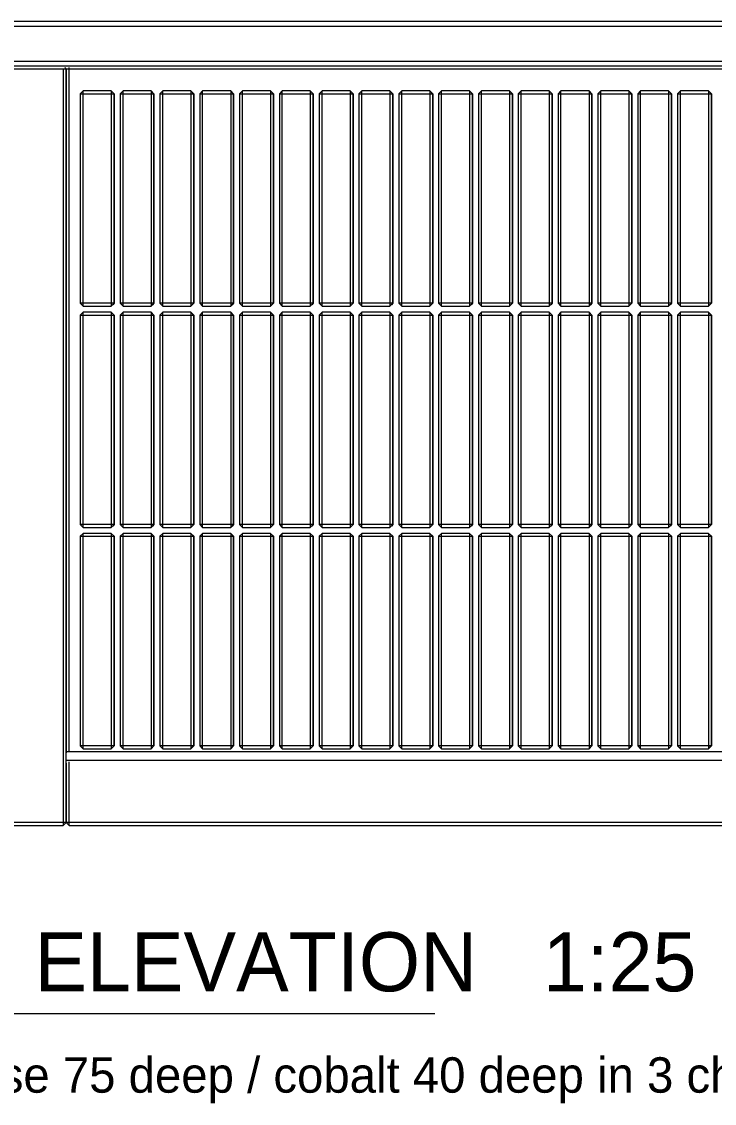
# Model space of a CAD drawing. Header units: metres. Extents: x 10 to 831, y 10 to 584.
# Drawn here: x 227.6 to 265.2, y 236.9 to 295.6 of the extents above; entities that cross this region are included whole.
import ezdxf

# ---------------------------------------------------------------- set-up
doc = ezdxf.new("R2010")
doc.units = ezdxf.units.M
doc.layers.add('TXT', color=7, linetype='Continuous', lineweight=18)
doc.layers.add('VIS', color=8, linetype='Continuous', lineweight=13)

msp = doc.modelspace()

# ---------------------------------------------------------------- linework, layer by layer
at = {"layer": 'TXT'}
msp.add_line((190, 241.8), (250, 241.8), dxfattribs=at)
at = {"layer": 'VIS'}
for p, q in [((457.76, 295.6), (195.84, 295.6)), ((457.76, 295.6), (195.84, 295.6)), ((195.84, 295.36), (457.76, 295.36)), ((195.84, 295.36), (457.76, 295.36)), ((457.76, 293.44), (195.84, 293.44)), ((457.76, 293.44), (195.84, 293.44)), ((195.84, 293.2), (457.76, 293.2)), ((195.84, 293.2), (457.76, 293.2)), ((206.16, 293.04), (229.84, 293.04)), ((229.84, 293.04), (230, 293.04)), ((229.84, 293.04), (229.84, 252.16)), ((230, 293.04), (229.92, 293.12)), ((230, 293.04), (230.16, 293.04)), ((230, 293.04), (230, 255.9272)), ((230, 252.16), (230, 293.04)), ((230, 293.04), (230, 293.04)), ((230.16, 293.04), (230.16, 293.12)), ((230.16, 293.04), (457.84, 293.04)), ((230.16, 256.0076), (230.16, 293.04)), ((230.92, 291.84), (230.76, 291.68)), ((230.76, 291.68), (230.92, 291.68)), ((230.76, 291.68), (230.76, 280.32)), ((230.92, 291.68), (230.92, 291.84)), ((230.92, 291.84), (230.92, 291.84)), ((232.44, 291.84), (230.92, 291.84)), ((230.92, 291.68), (232.44, 291.68)), ((230.92, 280.32), (230.92, 291.68)), ((232.44, 291.84), (232.44, 291.68)), ((232.6, 291.68), (232.44, 291.84)), ((232.44, 291.68), (232.6, 291.68)), ((232.44, 291.68), (232.44, 280.32)), ((232.6, 291.68), (232.52, 291.68)), ((232.6, 291.68), (232.6, 291.68)), ((232.6, 291.68), (232.6, 280.32)), ((232.6, 280.32), (232.6, 291.68)), ((233.08, 291.84), (232.92, 291.68)), ((232.92, 291.68), (233.08, 291.68)), ((232.92, 291.68), (232.92, 280.32)), ((233.08, 291.68), (233.08, 291.84)), ((234.6, 291.84), (233.08, 291.84)), ((233.08, 291.84), (233.08, 291.84)), ((233.08, 291.68), (234.6, 291.68)), ((233.08, 280.32), (233.08, 291.68)), ((234.6, 291.84), (234.6, 291.68)), ((234.76, 291.68), (234.6, 291.84)), ((234.6, 291.68), (234.76, 291.68)), ((234.6, 291.68), (234.6, 280.32)), ((234.76, 291.68), (234.68, 291.68)), ((234.76, 291.68), (234.76, 280.32)), ((234.76, 280.32), (234.76, 291.68)), ((234.76, 291.68), (234.76, 291.68)), ((235.24, 291.84), (235.08, 291.68)), ((235.08, 291.68), (235.24, 291.68)), ((235.08, 291.68), (235.08, 280.32)), ((235.24, 291.68), (235.24, 291.84)), ((235.24, 291.84), (235.24, 291.84)), ((236.76, 291.84), (235.24, 291.84)), ((235.24, 280.32), (235.24, 291.68)), ((235.24, 291.68), (236.76, 291.68)), ((236.76, 291.84), (236.76, 291.68)), ((236.92, 291.68), (236.76, 291.84)), ((236.76, 291.68), (236.92, 291.68)), ((236.76, 291.68), (236.76, 280.32)), ((236.92, 291.68), (236.84, 291.68)), ((236.92, 291.68), (236.92, 291.68)), ((236.92, 280.32), (236.92, 291.68)), ((236.92, 291.68), (236.92, 280.32)), ((237.4, 291.84), (237.24, 291.68)), ((237.24, 291.68), (237.4, 291.68)), ((237.24, 291.68), (237.24, 280.32)), ((237.4, 291.68), (237.4, 291.84)), ((237.4, 291.84), (237.4, 291.84)), ((238.92, 291.84), (237.4, 291.84)), ((237.4, 291.68), (238.92, 291.68)), ((237.4, 280.32), (237.4, 291.68)), ((238.92, 291.84), (238.92, 291.68)), ((239.08, 291.68), (238.92, 291.84)), ((238.92, 291.68), (239.08, 291.68)), ((238.92, 291.68), (238.92, 280.32)), ((239.08, 291.68), (239, 291.68)), ((239.08, 291.68), (239.08, 280.32)), ((239.08, 280.32), (239.08, 291.68)), ((239.08, 291.68), (239.08, 291.68)), ((239.56, 291.84), (239.4, 291.68)), ((239.4, 291.68), (239.56, 291.68)), ((239.4, 291.68), (239.4, 280.32)), ((239.56, 291.68), (239.56, 291.84)), ((241.08, 291.84), (239.56, 291.84)), ((239.56, 291.84), (239.56, 291.84)), ((239.56, 291.68), (241.08, 291.68)), ((239.56, 280.32), (239.56, 291.68)), ((241.08, 291.84), (241.08, 291.68)), ((241.24, 291.68), (241.08, 291.84)), ((241.08, 291.68), (241.24, 291.68)), ((241.08, 291.68), (241.08, 280.32)), ((241.24, 291.68), (241.16, 291.68)), ((241.24, 291.68), (241.24, 280.32)), ((241.24, 291.68), (241.24, 291.68)), ((241.24, 280.32), (241.24, 291.68)), ((241.72, 291.84), (241.56, 291.68)), ((241.56, 291.68), (241.72, 291.68)), ((241.56, 291.68), (241.56, 280.32)), ((241.72, 291.68), (241.72, 291.84)), ((241.72, 291.84), (241.72, 291.84)), ((243.24, 291.84), (241.72, 291.84)), ((241.72, 280.32), (241.72, 291.68)), ((241.72, 291.68), (243.24, 291.68)), ((243.24, 291.84), (243.24, 291.68)), ((243.4, 291.68), (243.24, 291.84)), ((243.24, 291.68), (243.4, 291.68)), ((243.24, 291.68), (243.24, 280.32)), ((243.4, 291.68), (243.32, 291.68)), ((243.4, 280.32), (243.4, 291.68)), ((243.4, 291.68), (243.4, 291.68)), ((243.4, 291.68), (243.4, 280.32)), ((243.88, 291.84), (243.72, 291.68)), ((243.72, 291.68), (243.88, 291.68)), ((243.72, 291.68), (243.72, 280.32)), ((243.88, 291.68), (243.88, 291.84)), ((243.88, 291.84), (243.88, 291.84)), ((245.4, 291.84), (243.88, 291.84)), ((243.88, 291.68), (245.4, 291.68)), ((243.88, 280.32), (243.88, 291.68)), ((245.4, 291.84), (245.4, 291.68)), ((245.56, 291.68), (245.4, 291.84)), ((245.4, 291.68), (245.56, 291.68)), ((245.4, 291.68), (245.4, 280.32)), ((245.56, 291.68), (245.48, 291.68)), ((245.56, 291.68), (245.56, 291.68)), ((245.56, 291.68), (245.56, 280.32)), ((245.56, 280.32), (245.56, 291.68)), ((246.04, 291.84), (245.88, 291.68)), ((245.88, 291.68), (246.04, 291.68)), ((245.88, 291.68), (245.88, 280.32)), ((246.04, 291.68), (246.04, 291.84)), ((247.56, 291.84), (246.04, 291.84)), ((246.04, 291.84), (246.04, 291.84)), ((246.04, 291.68), (247.56, 291.68)), ((246.04, 280.32), (246.04, 291.68)), ((247.56, 291.84), (247.56, 291.68)), ((247.72, 291.68), (247.56, 291.84)), ((247.56, 291.68), (247.72, 291.68)), ((247.56, 291.68), (247.56, 280.32)), ((247.72, 291.68), (247.64, 291.68)), ((247.72, 291.68), (247.72, 280.32)), ((247.72, 280.32), (247.72, 291.68)), ((247.72, 291.68), (247.72, 291.68)), ((248.2, 291.84), (248.04, 291.68)), ((248.04, 291.68), (248.2, 291.68)), ((248.04, 291.68), (248.04, 280.32)), ((248.2, 291.68), (248.2, 291.84)), ((248.2, 291.84), (248.2, 291.84)), ((249.72, 291.84), (248.2, 291.84)), ((248.2, 280.32), (248.2, 291.68)), ((248.2, 291.68), (249.72, 291.68)), ((249.72, 291.84), (249.72, 291.68)), ((249.88, 291.68), (249.72, 291.84)), ((249.72, 291.68), (249.88, 291.68)), ((249.72, 291.68), (249.72, 280.32)), ((249.88, 291.68), (249.8, 291.68)), ((249.88, 291.68), (249.88, 291.68)), ((249.88, 280.32), (249.88, 291.68)), ((249.88, 291.68), (249.88, 280.32)), ((250.36, 291.84), (250.2, 291.68)), ((250.2, 291.68), (250.36, 291.68)), ((250.2, 291.68), (250.2, 280.32)), ((250.36, 291.68), (250.36, 291.84)), ((250.36, 291.84), (250.36, 291.84)), ((251.88, 291.84), (250.36, 291.84)), ((250.36, 291.68), (251.88, 291.68)), ((250.36, 280.32), (250.36, 291.68)), ((251.88, 291.84), (251.88, 291.68)), ((252.04, 291.68), (251.88, 291.84)), ((251.88, 291.68), (252.04, 291.68)), ((251.88, 291.68), (251.88, 280.32)), ((252.04, 291.68), (251.96, 291.68)), ((252.04, 291.68), (252.04, 280.32)), ((252.04, 280.32), (252.04, 291.68)), ((252.04, 291.68), (252.04, 291.68)), ((252.52, 291.84), (252.36, 291.68)), ((252.36, 291.68), (252.52, 291.68)), ((252.36, 291.68), (252.36, 280.32)), ((252.52, 291.68), (252.52, 291.84)), ((254.04, 291.84), (252.52, 291.84)), ((252.52, 291.84), (252.52, 291.84)), ((252.52, 291.68), (254.04, 291.68)), ((252.52, 280.32), (252.52, 291.68)), ((254.04, 291.84), (254.04, 291.68)), ((254.2, 291.68), (254.04, 291.84)), ((254.04, 291.68), (254.2, 291.68)), ((254.04, 291.68), (254.04, 280.32)), ((254.2, 291.68), (254.12, 291.68)), ((254.2, 291.68), (254.2, 280.32)), ((254.2, 291.68), (254.2, 291.68)), ((254.2, 280.32), (254.2, 291.68)), ((254.68, 291.84), (254.52, 291.68)), ((254.52, 291.68), (254.68, 291.68)), ((254.52, 291.68), (254.52, 280.32)), ((254.68, 291.68), (254.68, 291.84)), ((254.68, 291.84), (254.68, 291.84)), ((256.2, 291.84), (254.68, 291.84)), ((254.68, 280.32), (254.68, 291.68)), ((254.68, 291.68), (256.2, 291.68)), ((256.2, 291.84), (256.2, 291.68)), ((256.36, 291.68), (256.2, 291.84)), ((256.2, 291.68), (256.36, 291.68)), ((256.2, 291.68), (256.2, 280.32)), ((256.36, 291.68), (256.28, 291.68)), ((256.36, 280.32), (256.36, 291.68)), ((256.36, 291.68), (256.36, 291.68)), ((256.36, 291.68), (256.36, 280.32)), ((256.84, 291.84), (256.68, 291.68)), ((256.68, 291.68), (256.84, 291.68)), ((256.68, 291.68), (256.68, 280.32)), ((256.84, 291.68), (256.84, 291.84)), ((256.84, 291.84), (256.84, 291.84)), ((258.36, 291.84), (256.84, 291.84)), ((256.84, 291.68), (258.36, 291.68)), ((256.84, 280.32), (256.84, 291.68)), ((258.36, 291.84), (258.36, 291.68)), ((258.52, 291.68), (258.36, 291.84)), ((258.36, 291.68), (258.52, 291.68)), ((258.36, 291.68), (258.36, 280.32)), ((258.52, 291.68), (258.44, 291.68)), ((258.52, 291.68), (258.52, 291.68)), ((258.52, 291.68), (258.52, 280.32)), ((258.52, 280.32), (258.52, 291.68)), ((259, 291.84), (258.84, 291.68)), ((258.84, 291.68), (259, 291.68)), ((258.84, 291.68), (258.84, 280.32)), ((259, 291.68), (259, 291.84)), ((260.52, 291.84), (259, 291.84)), ((259, 291.84), (259, 291.84)), ((259, 291.68), (260.52, 291.68)), ((259, 280.32), (259, 291.68)), ((260.52, 291.84), (260.52, 291.68)), ((260.68, 291.68), (260.52, 291.84)), ((260.52, 291.68), (260.68, 291.68)), ((260.52, 291.68), (260.52, 280.32)), ((260.68, 291.68), (260.6, 291.68)), ((260.68, 291.68), (260.68, 280.32)), ((260.68, 280.32), (260.68, 291.68)), ((260.68, 291.68), (260.68, 291.68)), ((261.16, 291.84), (261, 291.68)), ((261, 291.68), (261.16, 291.68)), ((261, 291.68), (261, 280.32)), ((261.16, 291.68), (261.16, 291.84)), ((261.16, 291.84), (261.16, 291.84)), ((262.68, 291.84), (261.16, 291.84)), ((261.16, 280.32), (261.16, 291.68)), ((261.16, 291.68), (262.68, 291.68)), ((262.68, 291.84), (262.68, 291.68)), ((262.84, 291.68), (262.68, 291.84)), ((262.68, 291.68), (262.84, 291.68)), ((262.68, 291.68), (262.68, 280.32)), ((262.84, 291.68), (262.76, 291.68)), ((262.84, 291.68), (262.84, 291.68)), ((262.84, 280.32), (262.84, 291.68)), ((262.84, 291.68), (262.84, 280.32)), ((263.32, 291.84), (263.16, 291.68)), ((263.16, 291.68), (263.32, 291.68)), ((263.16, 291.68), (263.16, 280.32)), ((263.32, 291.68), (263.32, 291.84)), ((263.32, 291.84), (263.32, 291.84)), ((264.84, 291.84), (263.32, 291.84)), ((263.32, 291.68), (264.84, 291.68)), ((263.32, 280.32), (263.32, 291.68)), ((264.84, 291.84), (264.84, 291.68)), ((265, 291.68), (264.84, 291.84)), ((264.84, 291.68), (265, 291.68)), ((264.84, 291.68), (264.84, 280.32)), ((265, 291.68), (264.92, 291.68)), ((265, 291.68), (265, 280.32)), ((265, 280.32), (265, 291.68)), ((265, 291.68), (265, 291.68)), ((230.92, 280.32), (230.76, 280.32)), ((230.76, 280.32), (230.92, 280.16)), ((230.76, 280.32), (230.76, 280.32)), ((230.92, 280.16), (230.92, 280.32)), ((232.44, 280.32), (230.92, 280.32)), ((230.92, 280.16), (232.44, 280.16)), ((232.44, 280.16), (232.6, 280.32)), ((232.6, 280.32), (232.44, 280.32)), ((232.44, 280.32), (232.44, 280.16)), ((232.44, 280.16), (232.44, 280.16)), ((232.6, 280.32), (232.52, 280.24)), ((232.6, 280.32), (232.6, 280.32)), ((233.08, 280.32), (232.92, 280.32)), ((232.92, 280.32), (233.08, 280.16)), ((232.92, 280.32), (232.92, 280.32)), ((233.08, 280.16), (233.08, 280.32)), ((234.6, 280.32), (233.08, 280.32)), ((233.08, 280.16), (234.6, 280.16)), ((234.6, 280.16), (234.76, 280.32)), ((234.76, 280.32), (234.6, 280.32)), ((234.6, 280.32), (234.6, 280.16)), ((234.6, 280.16), (234.6, 280.16)), ((234.76, 280.32), (234.68, 280.24)), ((234.76, 280.32), (234.76, 280.32)), ((235.24, 280.32), (235.08, 280.32)), ((235.08, 280.32), (235.24, 280.16)), ((235.08, 280.32), (235.08, 280.32)), ((235.24, 280.16), (235.24, 280.32)), ((236.76, 280.32), (235.24, 280.32)), ((235.24, 280.16), (236.76, 280.16)), ((236.76, 280.16), (236.92, 280.32)), ((236.92, 280.32), (236.76, 280.32)), ((236.76, 280.32), (236.76, 280.16)), ((236.76, 280.16), (236.76, 280.16)), ((236.92, 280.32), (236.84, 280.24)), ((236.92, 280.32), (236.92, 280.32)), ((237.4, 280.32), (237.24, 280.32)), ((237.24, 280.32), (237.4, 280.16)), ((237.24, 280.32), (237.24, 280.32)), ((237.4, 280.16), (237.4, 280.32)), ((238.92, 280.32), (237.4, 280.32)), ((237.4, 280.16), (238.92, 280.16)), ((238.92, 280.16), (239.08, 280.32)), ((239.08, 280.32), (238.92, 280.32)), ((238.92, 280.32), (238.92, 280.16)), ((238.92, 280.16), (238.92, 280.16)), ((239.08, 280.32), (239, 280.24)), ((239.08, 280.32), (239.08, 280.32)), ((239.56, 280.32), (239.4, 280.32)), ((239.4, 280.32), (239.56, 280.16)), ((239.4, 280.32), (239.4, 280.32)), ((239.56, 280.16), (239.56, 280.32)), ((241.08, 280.32), (239.56, 280.32)), ((239.56, 280.16), (241.08, 280.16)), ((241.08, 280.16), (241.24, 280.32)), ((241.24, 280.32), (241.08, 280.32)), ((241.08, 280.32), (241.08, 280.16)), ((241.08, 280.16), (241.08, 280.16)), ((241.24, 280.32), (241.16, 280.24)), ((241.24, 280.32), (241.24, 280.32)), ((241.72, 280.32), (241.56, 280.32)), ((241.56, 280.32), (241.72, 280.16)), ((241.56, 280.32), (241.56, 280.32)), ((241.72, 280.16), (241.72, 280.32)), ((243.24, 280.32), (241.72, 280.32)), ((241.72, 280.16), (243.24, 280.16)), ((243.24, 280.16), (243.4, 280.32)), ((243.4, 280.32), (243.24, 280.32)), ((243.24, 280.32), (243.24, 280.16)), ((243.24, 280.16), (243.24, 280.16)), ((243.4, 280.32), (243.32, 280.24)), ((243.4, 280.32), (243.4, 280.32)), ((243.88, 280.32), (243.72, 280.32)), ((243.72, 280.32), (243.88, 280.16)), ((243.72, 280.32), (243.72, 280.32)), ((243.88, 280.16), (243.88, 280.32)), ((245.4, 280.32), (243.88, 280.32)), ((243.88, 280.16), (245.4, 280.16)), ((245.4, 280.16), (245.56, 280.32)), ((245.56, 280.32), (245.4, 280.32)), ((245.4, 280.32), (245.4, 280.16)), ((245.4, 280.16), (245.4, 280.16)), ((245.56, 280.32), (245.48, 280.24)), ((245.56, 280.32), (245.56, 280.32)), ((246.04, 280.32), (245.88, 280.32)), ((245.88, 280.32), (246.04, 280.16)), ((245.88, 280.32), (245.88, 280.32)), ((246.04, 280.16), (246.04, 280.32)), ((247.56, 280.32), (246.04, 280.32)), ((246.04, 280.16), (247.56, 280.16)), ((247.56, 280.16), (247.72, 280.32)), ((247.72, 280.32), (247.56, 280.32)), ((247.56, 280.32), (247.56, 280.16)), ((247.56, 280.16), (247.56, 280.16)), ((247.72, 280.32), (247.64, 280.24)), ((247.72, 280.32), (247.72, 280.32)), ((248.2, 280.32), (248.04, 280.32)), ((248.04, 280.32), (248.2, 280.16)), ((248.04, 280.32), (248.04, 280.32)), ((248.2, 280.16), (248.2, 280.32)), ((249.72, 280.32), (248.2, 280.32)), ((248.2, 280.16), (249.72, 280.16)), ((249.72, 280.16), (249.88, 280.32)), ((249.88, 280.32), (249.72, 280.32)), ((249.72, 280.32), (249.72, 280.16)), ((249.72, 280.16), (249.72, 280.16)), ((249.88, 280.32), (249.8, 280.24)), ((249.88, 280.32), (249.88, 280.32)), ((250.36, 280.32), (250.2, 280.32)), ((250.2, 280.32), (250.36, 280.16)), ((250.2, 280.32), (250.2, 280.32)), ((250.36, 280.16), (250.36, 280.32)), ((251.88, 280.32), (250.36, 280.32)), ((250.36, 280.16), (251.88, 280.16)), ((251.88, 280.16), (252.04, 280.32)), ((252.04, 280.32), (251.88, 280.32)), ((251.88, 280.32), (251.88, 280.16)), ((251.88, 280.16), (251.88, 280.16)), ((252.04, 280.32), (251.96, 280.24)), ((252.04, 280.32), (252.04, 280.32)), ((252.52, 280.32), (252.36, 280.32)), ((252.36, 280.32), (252.52, 280.16)), ((252.36, 280.32), (252.36, 280.32)), ((252.52, 280.16), (252.52, 280.32)), ((254.04, 280.32), (252.52, 280.32)), ((252.52, 280.16), (254.04, 280.16)), ((254.04, 280.16), (254.2, 280.32)), ((254.2, 280.32), (254.04, 280.32)), ((254.04, 280.32), (254.04, 280.16)), ((254.04, 280.16), (254.04, 280.16)), ((254.2, 280.32), (254.12, 280.24)), ((254.2, 280.32), (254.2, 280.32)), ((254.68, 280.32), (254.52, 280.32)), ((254.52, 280.32), (254.68, 280.16)), ((254.52, 280.32), (254.52, 280.32)), ((254.68, 280.16), (254.68, 280.32)), ((256.2, 280.32), (254.68, 280.32)), ((254.68, 280.16), (256.2, 280.16)), ((256.2, 280.16), (256.36, 280.32)), ((256.36, 280.32), (256.2, 280.32)), ((256.2, 280.32), (256.2, 280.16)), ((256.2, 280.16), (256.2, 280.16)), ((256.36, 280.32), (256.28, 280.24)), ((256.36, 280.32), (256.36, 280.32)), ((256.84, 280.32), (256.68, 280.32)), ((256.68, 280.32), (256.84, 280.16)), ((256.68, 280.32), (256.68, 280.32)), ((256.84, 280.16), (256.84, 280.32)), ((258.36, 280.32), (256.84, 280.32)), ((256.84, 280.16), (258.36, 280.16)), ((258.36, 280.16), (258.52, 280.32)), ((258.52, 280.32), (258.36, 280.32)), ((258.36, 280.32), (258.36, 280.16)), ((258.36, 280.16), (258.36, 280.16)), ((258.52, 280.32), (258.44, 280.24)), ((258.52, 280.32), (258.52, 280.32)), ((259, 280.32), (258.84, 280.32)), ((258.84, 280.32), (259, 280.16)), ((258.84, 280.32), (258.84, 280.32)), ((259, 280.16), (259, 280.32)), ((260.52, 280.32), (259, 280.32)), ((259, 280.16), (260.52, 280.16)), ((260.52, 280.16), (260.68, 280.32)), ((260.68, 280.32), (260.52, 280.32)), ((260.52, 280.32), (260.52, 280.16)), ((260.52, 280.16), (260.52, 280.16)), ((260.68, 280.32), (260.6, 280.24)), ((260.68, 280.32), (260.68, 280.32)), ((261.16, 280.32), (261, 280.32)), ((261, 280.32), (261.16, 280.16)), ((261, 280.32), (261, 280.32)), ((261.16, 280.16), (261.16, 280.32)), ((262.68, 280.32), (261.16, 280.32)), ((261.16, 280.16), (262.68, 280.16)), ((262.68, 280.16), (262.84, 280.32)), ((262.84, 280.32), (262.68, 280.32)), ((262.68, 280.32), (262.68, 280.16)), ((262.68, 280.16), (262.68, 280.16)), ((262.84, 280.32), (262.76, 280.24)), ((262.84, 280.32), (262.84, 280.32)), ((263.32, 280.32), (263.16, 280.32)), ((263.16, 280.32), (263.32, 280.16)), ((263.16, 280.32), (263.16, 280.32)), ((263.32, 280.16), (263.32, 280.32)), ((264.84, 280.32), (263.32, 280.32)), ((263.32, 280.16), (264.84, 280.16)), ((264.84, 280.16), (265, 280.32)), ((265, 280.32), (264.84, 280.32)), ((264.84, 280.32), (264.84, 280.16)), ((264.84, 280.16), (264.84, 280.16)), ((265, 280.32), (264.92, 280.24)), ((265, 280.32), (265, 280.32)), ((230.92, 279.84), (230.76, 279.68)), ((230.76, 279.68), (230.92, 279.68)), ((230.76, 279.68), (230.76, 268.32)), ((230.92, 279.68), (230.92, 279.84)), ((230.92, 279.84), (230.92, 279.84)), ((232.44, 279.84), (230.92, 279.84)), ((230.92, 279.68), (232.44, 279.68)), ((230.92, 268.32), (230.92, 279.68)), ((232.44, 279.84), (232.44, 279.68)), ((232.6, 279.68), (232.44, 279.84)), ((232.44, 279.68), (232.6, 279.68)), ((232.44, 279.68), (232.44, 268.32)), ((232.6, 279.68), (232.52, 279.68)), ((232.6, 279.68), (232.6, 268.32)), ((232.6, 268.32), (232.6, 279.68)), ((232.6, 279.68), (232.6, 279.68)), ((233.08, 279.84), (232.92, 279.68)), ((232.92, 279.68), (233.08, 279.68)), ((232.92, 279.68), (232.92, 268.32)), ((233.08, 279.68), (233.08, 279.84)), ((234.6, 279.84), (233.08, 279.84)), ((233.08, 279.84), (233.08, 279.84)), ((233.08, 279.68), (234.6, 279.68)), ((233.08, 268.32), (233.08, 279.68)), ((234.6, 279.84), (234.6, 279.68)), ((234.76, 279.68), (234.6, 279.84)), ((234.6, 279.68), (234.76, 279.68)), ((234.6, 279.68), (234.6, 268.32)), ((234.76, 279.68), (234.68, 279.68)), ((234.76, 279.68), (234.76, 268.32)), ((234.76, 279.68), (234.76, 279.68)), ((234.76, 268.32), (234.76, 279.68)), ((235.24, 279.84), (235.08, 279.68)), ((235.08, 279.68), (235.24, 279.68)), ((235.08, 279.68), (235.08, 268.32)), ((235.24, 279.68), (235.24, 279.84)), ((235.24, 279.84), (235.24, 279.84)), ((236.76, 279.84), (235.24, 279.84)), ((235.24, 268.32), (235.24, 279.68)), ((235.24, 279.68), (236.76, 279.68)), ((236.76, 279.84), (236.76, 279.68)), ((236.92, 279.68), (236.76, 279.84)), ((236.76, 279.68), (236.92, 279.68)), ((236.76, 279.68), (236.76, 268.32)), ((236.92, 279.68), (236.84, 279.68)), ((236.92, 268.32), (236.92, 279.68)), ((236.92, 279.68), (236.92, 279.68)), ((236.92, 279.68), (236.92, 268.32)), ((237.4, 279.84), (237.24, 279.68)), ((237.24, 279.68), (237.4, 279.68)), ((237.24, 279.68), (237.24, 268.32)), ((237.4, 279.68), (237.4, 279.84)), ((237.4, 279.84), (237.4, 279.84)), ((238.92, 279.84), (237.4, 279.84)), ((237.4, 279.68), (238.92, 279.68)), ((237.4, 268.32), (237.4, 279.68)), ((238.92, 279.84), (238.92, 279.68)), ((239.08, 279.68), (238.92, 279.84)), ((238.92, 279.68), (239.08, 279.68)), ((238.92, 279.68), (238.92, 268.32)), ((239.08, 279.68), (239, 279.68)), ((239.08, 279.68), (239.08, 279.68)), ((239.08, 279.68), (239.08, 268.32)), ((239.08, 268.32), (239.08, 279.68)), ((239.56, 279.84), (239.4, 279.68)), ((239.4, 279.68), (239.56, 279.68)), ((239.4, 279.68), (239.4, 268.32)), ((239.56, 279.68), (239.56, 279.84)), ((241.08, 279.84), (239.56, 279.84)), ((239.56, 279.84), (239.56, 279.84)), ((239.56, 279.68), (241.08, 279.68)), ((239.56, 268.32), (239.56, 279.68)), ((241.08, 279.84), (241.08, 279.68)), ((241.24, 279.68), (241.08, 279.84)), ((241.08, 279.68), (241.24, 279.68)), ((241.08, 279.68), (241.08, 268.32)), ((241.24, 279.68), (241.16, 279.68)), ((241.24, 279.68), (241.24, 268.32)), ((241.24, 268.32), (241.24, 279.68)), ((241.24, 279.68), (241.24, 279.68)), ((241.72, 279.84), (241.56, 279.68)), ((241.56, 279.68), (241.72, 279.68)), ((241.56, 279.68), (241.56, 268.32)), ((241.72, 279.68), (241.72, 279.84)), ((241.72, 279.84), (241.72, 279.84)), ((243.24, 279.84), (241.72, 279.84)), ((241.72, 268.32), (241.72, 279.68)), ((241.72, 279.68), (243.24, 279.68)), ((243.24, 279.84), (243.24, 279.68)), ((243.4, 279.68), (243.24, 279.84)), ((243.24, 279.68), (243.4, 279.68)), ((243.24, 279.68), (243.24, 268.32)), ((243.4, 279.68), (243.32, 279.68)), ((243.4, 279.68), (243.4, 279.68)), ((243.4, 268.32), (243.4, 279.68)), ((243.4, 279.68), (243.4, 268.32)), ((243.88, 279.84), (243.72, 279.68)), ((243.72, 279.68), (243.88, 279.68)), ((243.72, 279.68), (243.72, 268.32)), ((243.88, 279.68), (243.88, 279.84)), ((243.88, 279.84), (243.88, 279.84)), ((245.4, 279.84), (243.88, 279.84)), ((243.88, 279.68), (245.4, 279.68)), ((243.88, 268.32), (243.88, 279.68)), ((245.4, 279.84), (245.4, 279.68)), ((245.56, 279.68), (245.4, 279.84)), ((245.4, 279.68), (245.56, 279.68)), ((245.4, 279.68), (245.4, 268.32)), ((245.56, 279.68), (245.48, 279.68)), ((245.56, 279.68), (245.56, 268.32)), ((245.56, 268.32), (245.56, 279.68)), ((245.56, 279.68), (245.56, 279.68)), ((246.04, 279.84), (245.88, 279.68)), ((245.88, 279.68), (246.04, 279.68)), ((245.88, 279.68), (245.88, 268.32)), ((246.04, 279.68), (246.04, 279.84)), ((247.56, 279.84), (246.04, 279.84)), ((246.04, 279.84), (246.04, 279.84)), ((246.04, 279.68), (247.56, 279.68)), ((246.04, 268.32), (246.04, 279.68)), ((247.56, 279.84), (247.56, 279.68)), ((247.72, 279.68), (247.56, 279.84)), ((247.56, 279.68), (247.72, 279.68)), ((247.56, 279.68), (247.56, 268.32)), ((247.72, 279.68), (247.64, 279.68)), ((247.72, 279.68), (247.72, 268.32)), ((247.72, 279.68), (247.72, 279.68)), ((247.72, 268.32), (247.72, 279.68)), ((248.2, 279.84), (248.04, 279.68)), ((248.04, 279.68), (248.2, 279.68)), ((248.04, 279.68), (248.04, 268.32)), ((248.2, 279.68), (248.2, 279.84)), ((248.2, 279.84), (248.2, 279.84)), ((249.72, 279.84), (248.2, 279.84)), ((248.2, 268.32), (248.2, 279.68)), ((248.2, 279.68), (249.72, 279.68)), ((249.72, 279.84), (249.72, 279.68)), ((249.88, 279.68), (249.72, 279.84)), ((249.72, 279.68), (249.88, 279.68)), ((249.72, 279.68), (249.72, 268.32)), ((249.88, 279.68), (249.8, 279.68)), ((249.88, 268.32), (249.88, 279.68)), ((249.88, 279.68), (249.88, 279.68)), ((249.88, 279.68), (249.88, 268.32)), ((250.36, 279.84), (250.2, 279.68)), ((250.2, 279.68), (250.36, 279.68)), ((250.2, 279.68), (250.2, 268.32)), ((250.36, 279.68), (250.36, 279.84)), ((250.36, 279.84), (250.36, 279.84)), ((251.88, 279.84), (250.36, 279.84)), ((250.36, 279.68), (251.88, 279.68)), ((250.36, 268.32), (250.36, 279.68)), ((251.88, 279.84), (251.88, 279.68)), ((252.04, 279.68), (251.88, 279.84)), ((251.88, 279.68), (252.04, 279.68)), ((251.88, 279.68), (251.88, 268.32)), ((252.04, 279.68), (251.96, 279.68)), ((252.04, 279.68), (252.04, 279.68)), ((252.04, 279.68), (252.04, 268.32)), ((252.04, 268.32), (252.04, 279.68)), ((252.52, 279.84), (252.36, 279.68)), ((252.36, 279.68), (252.52, 279.68)), ((252.36, 279.68), (252.36, 268.32)), ((252.52, 279.68), (252.52, 279.84)), ((254.04, 279.84), (252.52, 279.84)), ((252.52, 279.84), (252.52, 279.84)), ((252.52, 279.68), (254.04, 279.68)), ((252.52, 268.32), (252.52, 279.68)), ((254.04, 279.84), (254.04, 279.68)), ((254.2, 279.68), (254.04, 279.84)), ((254.04, 279.68), (254.2, 279.68)), ((254.04, 279.68), (254.04, 268.32)), ((254.2, 279.68), (254.12, 279.68)), ((254.2, 279.68), (254.2, 268.32)), ((254.2, 268.32), (254.2, 279.68)), ((254.2, 279.68), (254.2, 279.68)), ((254.68, 279.84), (254.52, 279.68)), ((254.52, 279.68), (254.68, 279.68)), ((254.52, 279.68), (254.52, 268.32)), ((254.68, 279.68), (254.68, 279.84)), ((254.68, 279.84), (254.68, 279.84)), ((256.2, 279.84), (254.68, 279.84)), ((254.68, 268.32), (254.68, 279.68)), ((254.68, 279.68), (256.2, 279.68)), ((256.2, 279.84), (256.2, 279.68)), ((256.36, 279.68), (256.2, 279.84)), ((256.2, 279.68), (256.36, 279.68)), ((256.2, 279.68), (256.2, 268.32)), ((256.36, 279.68), (256.28, 279.68)), ((256.36, 279.68), (256.36, 279.68)), ((256.36, 268.32), (256.36, 279.68)), ((256.36, 279.68), (256.36, 268.32)), ((256.84, 279.84), (256.68, 279.68)), ((256.68, 279.68), (256.84, 279.68)), ((256.68, 279.68), (256.68, 268.32)), ((256.84, 279.68), (256.84, 279.84)), ((256.84, 279.84), (256.84, 279.84)), ((258.36, 279.84), (256.84, 279.84)), ((256.84, 279.68), (258.36, 279.68)), ((256.84, 268.32), (256.84, 279.68)), ((258.36, 279.84), (258.36, 279.68)), ((258.52, 279.68), (258.36, 279.84)), ((258.36, 279.68), (258.52, 279.68)), ((258.36, 279.68), (258.36, 268.32)), ((258.52, 279.68), (258.44, 279.68)), ((258.52, 279.68), (258.52, 268.32)), ((258.52, 268.32), (258.52, 279.68)), ((258.52, 279.68), (258.52, 279.68)), ((259, 279.84), (258.84, 279.68)), ((258.84, 279.68), (259, 279.68)), ((258.84, 279.68), (258.84, 268.32)), ((259, 279.68), (259, 279.84)), ((260.52, 279.84), (259, 279.84)), ((259, 279.84), (259, 279.84)), ((259, 279.68), (260.52, 279.68)), ((259, 268.32), (259, 279.68)), ((260.52, 279.84), (260.52, 279.68)), ((260.68, 279.68), (260.52, 279.84)), ((260.52, 279.68), (260.68, 279.68)), ((260.52, 279.68), (260.52, 268.32)), ((260.68, 279.68), (260.6, 279.68)), ((260.68, 279.68), (260.68, 268.32)), ((260.68, 279.68), (260.68, 279.68)), ((260.68, 268.32), (260.68, 279.68)), ((261.16, 279.84), (261, 279.68)), ((261, 279.68), (261.16, 279.68)), ((261, 279.68), (261, 268.32)), ((261.16, 279.68), (261.16, 279.84)), ((261.16, 279.84), (261.16, 279.84)), ((262.68, 279.84), (261.16, 279.84)), ((261.16, 268.32), (261.16, 279.68)), ((261.16, 279.68), (262.68, 279.68)), ((262.68, 279.84), (262.68, 279.68)), ((262.84, 279.68), (262.68, 279.84)), ((262.68, 279.68), (262.84, 279.68)), ((262.68, 279.68), (262.68, 268.32)), ((262.84, 279.68), (262.76, 279.68)), ((262.84, 268.32), (262.84, 279.68)), ((262.84, 279.68), (262.84, 279.68)), ((262.84, 279.68), (262.84, 268.32)), ((263.32, 279.84), (263.16, 279.68)), ((263.16, 279.68), (263.32, 279.68)), ((263.16, 279.68), (263.16, 268.32)), ((263.32, 279.68), (263.32, 279.84)), ((263.32, 279.84), (263.32, 279.84)), ((264.84, 279.84), (263.32, 279.84)), ((263.32, 279.68), (264.84, 279.68)), ((263.32, 268.32), (263.32, 279.68)), ((264.84, 279.84), (264.84, 279.68)), ((265, 279.68), (264.84, 279.84)), ((264.84, 279.68), (265, 279.68)), ((264.84, 279.68), (264.84, 268.32)), ((265, 279.68), (264.92, 279.68)), ((265, 279.68), (265, 279.68)), ((265, 279.68), (265, 268.32)), ((265, 268.32), (265, 279.68)), ((230.92, 268.32), (230.76, 268.32)), ((230.76, 268.32), (230.92, 268.16)), ((230.76, 268.32), (230.76, 268.32)), ((230.92, 268.16), (230.92, 268.32)), ((232.44, 268.32), (230.92, 268.32)), ((232.44, 268.16), (232.6, 268.32)), ((232.6, 268.32), (232.44, 268.32)), ((232.44, 268.32), (232.44, 268.16)), ((232.6, 268.32), (232.52, 268.24)), ((232.6, 268.32), (232.6, 268.32)), ((233.08, 268.32), (232.92, 268.32)), ((232.92, 268.32), (233.08, 268.16)), ((232.92, 268.32), (232.92, 268.32)), ((233.08, 268.16), (233.08, 268.32)), ((234.6, 268.32), (233.08, 268.32)), ((234.6, 268.16), (234.76, 268.32)), ((234.76, 268.32), (234.6, 268.32)), ((234.6, 268.32), (234.6, 268.16)), ((234.76, 268.32), (234.68, 268.24)), ((234.76, 268.32), (234.76, 268.32)), ((235.24, 268.32), (235.08, 268.32)), ((235.08, 268.32), (235.24, 268.16)), ((235.08, 268.32), (235.08, 268.32)), ((235.24, 268.16), (235.24, 268.32)), ((236.76, 268.32), (235.24, 268.32)), ((236.76, 268.16), (236.92, 268.32)), ((236.92, 268.32), (236.76, 268.32)), ((236.76, 268.32), (236.76, 268.16)), ((236.92, 268.32), (236.84, 268.24)), ((236.92, 268.32), (236.92, 268.32)), ((237.4, 268.32), (237.24, 268.32)), ((237.24, 268.32), (237.4, 268.16)), ((237.24, 268.32), (237.24, 268.32)), ((237.4, 268.16), (237.4, 268.32)), ((238.92, 268.32), (237.4, 268.32)), ((238.92, 268.16), (239.08, 268.32)), ((239.08, 268.32), (238.92, 268.32)), ((238.92, 268.32), (238.92, 268.16)), ((239.08, 268.32), (239, 268.24)), ((239.08, 268.32), (239.08, 268.32)), ((239.56, 268.32), (239.4, 268.32)), ((239.4, 268.32), (239.56, 268.16)), ((239.4, 268.32), (239.4, 268.32)), ((239.56, 268.16), (239.56, 268.32)), ((241.08, 268.32), (239.56, 268.32)), ((241.08, 268.16), (241.24, 268.32)), ((241.24, 268.32), (241.08, 268.32)), ((241.08, 268.32), (241.08, 268.16)), ((241.24, 268.32), (241.16, 268.24)), ((241.24, 268.32), (241.24, 268.32)), ((241.72, 268.32), (241.56, 268.32)), ((241.56, 268.32), (241.72, 268.16)), ((241.56, 268.32), (241.56, 268.32)), ((241.72, 268.16), (241.72, 268.32)), ((243.24, 268.32), (241.72, 268.32)), ((243.24, 268.16), (243.4, 268.32)), ((243.4, 268.32), (243.24, 268.32)), ((243.24, 268.32), (243.24, 268.16)), ((243.4, 268.32), (243.32, 268.24)), ((243.4, 268.32), (243.4, 268.32)), ((243.88, 268.32), (243.72, 268.32)), ((243.72, 268.32), (243.88, 268.16)), ((243.72, 268.32), (243.72, 268.32)), ((243.88, 268.16), (243.88, 268.32)), ((245.4, 268.32), (243.88, 268.32)), ((245.4, 268.16), (245.56, 268.32)), ((245.56, 268.32), (245.4, 268.32)), ((245.4, 268.32), (245.4, 268.16)), ((245.56, 268.32), (245.48, 268.24)), ((245.56, 268.32), (245.56, 268.32)), ((246.04, 268.32), (245.88, 268.32)), ((245.88, 268.32), (246.04, 268.16)), ((245.88, 268.32), (245.88, 268.32)), ((246.04, 268.16), (246.04, 268.32)), ((247.56, 268.32), (246.04, 268.32)), ((247.56, 268.16), (247.72, 268.32)), ((247.72, 268.32), (247.56, 268.32)), ((247.56, 268.32), (247.56, 268.16)), ((247.72, 268.32), (247.64, 268.24)), ((247.72, 268.32), (247.72, 268.32)), ((248.2, 268.32), (248.04, 268.32)), ((248.04, 268.32), (248.2, 268.16)), ((248.04, 268.32), (248.04, 268.32)), ((248.2, 268.16), (248.2, 268.32)), ((249.72, 268.32), (248.2, 268.32)), ((249.72, 268.16), (249.88, 268.32)), ((249.88, 268.32), (249.72, 268.32)), ((249.72, 268.32), (249.72, 268.16)), ((249.88, 268.32), (249.8, 268.24)), ((249.88, 268.32), (249.88, 268.32)), ((250.36, 268.32), (250.2, 268.32)), ((250.2, 268.32), (250.36, 268.16)), ((250.2, 268.32), (250.2, 268.32)), ((250.36, 268.16), (250.36, 268.32)), ((251.88, 268.32), (250.36, 268.32)), ((251.88, 268.16), (252.04, 268.32)), ((252.04, 268.32), (251.88, 268.32)), ((251.88, 268.32), (251.88, 268.16)), ((252.04, 268.32), (251.96, 268.24)), ((252.04, 268.32), (252.04, 268.32)), ((252.52, 268.32), (252.36, 268.32)), ((252.36, 268.32), (252.52, 268.16)), ((252.36, 268.32), (252.36, 268.32)), ((252.52, 268.16), (252.52, 268.32)), ((254.04, 268.32), (252.52, 268.32)), ((254.04, 268.16), (254.2, 268.32)), ((254.2, 268.32), (254.04, 268.32)), ((254.04, 268.32), (254.04, 268.16)), ((254.2, 268.32), (254.12, 268.24)), ((254.2, 268.32), (254.2, 268.32)), ((254.68, 268.32), (254.52, 268.32)), ((254.52, 268.32), (254.68, 268.16)), ((254.52, 268.32), (254.52, 268.32)), ((254.68, 268.16), (254.68, 268.32)), ((256.2, 268.32), (254.68, 268.32)), ((256.2, 268.16), (256.36, 268.32)), ((256.36, 268.32), (256.2, 268.32)), ((256.2, 268.32), (256.2, 268.16)), ((256.36, 268.32), (256.28, 268.24)), ((256.36, 268.32), (256.36, 268.32)), ((256.84, 268.32), (256.68, 268.32)), ((256.68, 268.32), (256.84, 268.16)), ((256.68, 268.32), (256.68, 268.32)), ((256.84, 268.16), (256.84, 268.32)), ((258.36, 268.32), (256.84, 268.32)), ((258.36, 268.16), (258.52, 268.32)), ((258.52, 268.32), (258.36, 268.32)), ((258.36, 268.32), (258.36, 268.16)), ((258.52, 268.32), (258.44, 268.24)), ((258.52, 268.32), (258.52, 268.32)), ((259, 268.32), (258.84, 268.32)), ((258.84, 268.32), (259, 268.16)), ((258.84, 268.32), (258.84, 268.32)), ((259, 268.16), (259, 268.32)), ((260.52, 268.32), (259, 268.32)), ((260.52, 268.16), (260.68, 268.32)), ((260.68, 268.32), (260.52, 268.32)), ((260.52, 268.32), (260.52, 268.16)), ((260.68, 268.32), (260.6, 268.24)), ((260.68, 268.32), (260.68, 268.32)), ((261.16, 268.32), (261, 268.32)), ((261, 268.32), (261.16, 268.16)), ((261, 268.32), (261, 268.32)), ((261.16, 268.16), (261.16, 268.32)), ((262.68, 268.32), (261.16, 268.32)), ((262.68, 268.16), (262.84, 268.32)), ((262.84, 268.32), (262.68, 268.32)), ((262.68, 268.32), (262.68, 268.16)), ((262.84, 268.32), (262.76, 268.24)), ((262.84, 268.32), (262.84, 268.32)), ((263.32, 268.32), (263.16, 268.32)), ((263.16, 268.32), (263.32, 268.16)), ((263.16, 268.32), (263.16, 268.32)), ((263.32, 268.16), (263.32, 268.32)), ((264.84, 268.32), (263.32, 268.32)), ((264.84, 268.16), (265, 268.32)), ((265, 268.32), (264.84, 268.32)), ((264.84, 268.32), (264.84, 268.16)), ((265, 268.32), (264.92, 268.24)), ((265, 268.32), (265, 268.32)), ((230.92, 267.84), (230.76, 267.68)), ((230.76, 267.68), (230.92, 267.68)), ((230.76, 267.68), (230.76, 256.32)), ((230.92, 268.16), (232.44, 268.16)), ((230.92, 267.68), (230.92, 267.84)), ((230.92, 267.84), (230.92, 267.84)), ((232.44, 267.84), (230.92, 267.84)), ((230.92, 267.68), (232.44, 267.68)), ((230.92, 256.32), (230.92, 267.68)), ((232.44, 268.16), (232.44, 268.16)), ((232.44, 267.84), (232.44, 267.68)), ((232.6, 267.68), (232.44, 267.84)), ((232.44, 267.68), (232.6, 267.68)), ((232.44, 267.68), (232.44, 256.32)), ((232.6, 267.68), (232.52, 267.68)), ((232.6, 267.68), (232.6, 267.68)), ((232.6, 256.32), (232.6, 267.68)), ((232.6, 267.68), (232.6, 256.32)), ((233.08, 267.84), (232.92, 267.68)), ((232.92, 267.68), (233.08, 267.68)), ((232.92, 267.68), (232.92, 256.32)), ((233.08, 268.16), (234.6, 268.16)), ((233.08, 267.68), (233.08, 267.84)), ((234.6, 267.84), (233.08, 267.84)), ((233.08, 267.84), (233.08, 267.84)), ((233.08, 267.68), (234.6, 267.68)), ((233.08, 256.32), (233.08, 267.68)), ((234.6, 268.16), (234.6, 268.16)), ((234.6, 267.84), (234.6, 267.68)), ((234.76, 267.68), (234.6, 267.84)), ((234.6, 267.68), (234.76, 267.68)), ((234.6, 267.68), (234.6, 256.32)), ((234.76, 267.68), (234.68, 267.68)), ((234.76, 267.68), (234.76, 256.32)), ((234.76, 256.32), (234.76, 267.68)), ((234.76, 267.68), (234.76, 267.68)), ((235.24, 267.84), (235.08, 267.68)), ((235.08, 267.68), (235.24, 267.68)), ((235.08, 267.68), (235.08, 256.32)), ((235.24, 268.16), (236.76, 268.16)), ((235.24, 267.68), (235.24, 267.84)), ((235.24, 267.84), (235.24, 267.84)), ((236.76, 267.84), (235.24, 267.84)), ((235.24, 256.32), (235.24, 267.68)), ((235.24, 267.68), (236.76, 267.68)), ((236.76, 268.16), (236.76, 268.16)), ((236.76, 267.84), (236.76, 267.68)), ((236.92, 267.68), (236.76, 267.84)), ((236.76, 267.68), (236.92, 267.68)), ((236.76, 267.68), (236.76, 256.32)), ((236.92, 267.68), (236.84, 267.68)), ((236.92, 267.68), (236.92, 267.68)), ((236.92, 256.32), (236.92, 267.68)), ((236.92, 267.68), (236.92, 256.32)), ((237.4, 267.84), (237.24, 267.68)), ((237.24, 267.68), (237.4, 267.68)), ((237.24, 267.68), (237.24, 256.32)), ((237.4, 268.16), (238.92, 268.16)), ((237.4, 267.68), (237.4, 267.84)), ((237.4, 267.84), (237.4, 267.84)), ((238.92, 267.84), (237.4, 267.84)), ((237.4, 267.68), (238.92, 267.68)), ((237.4, 256.32), (237.4, 267.68)), ((238.92, 268.16), (238.92, 268.16)), ((238.92, 267.84), (238.92, 267.68)), ((239.08, 267.68), (238.92, 267.84)), ((238.92, 267.68), (239.08, 267.68)), ((238.92, 267.68), (238.92, 256.32)), ((239.08, 267.68), (239, 267.68)), ((239.08, 267.68), (239.08, 256.32)), ((239.08, 256.32), (239.08, 267.68)), ((239.08, 267.68), (239.08, 267.68)), ((239.56, 267.84), (239.4, 267.68)), ((239.4, 267.68), (239.56, 267.68)), ((239.4, 267.68), (239.4, 256.32)), ((239.56, 268.16), (241.08, 268.16)), ((239.56, 267.68), (239.56, 267.84)), ((241.08, 267.84), (239.56, 267.84)), ((239.56, 267.84), (239.56, 267.84)), ((239.56, 267.68), (241.08, 267.68)), ((239.56, 256.32), (239.56, 267.68)), ((241.08, 268.16), (241.08, 268.16)), ((241.08, 267.84), (241.08, 267.68)), ((241.24, 267.68), (241.08, 267.84)), ((241.08, 267.68), (241.24, 267.68)), ((241.08, 267.68), (241.08, 256.32)), ((241.24, 267.68), (241.16, 267.68)), ((241.24, 267.68), (241.24, 256.32)), ((241.24, 267.68), (241.24, 267.68)), ((241.24, 256.32), (241.24, 267.68)), ((241.72, 267.84), (241.56, 267.68)), ((241.56, 267.68), (241.72, 267.68)), ((241.56, 267.68), (241.56, 256.32)), ((241.72, 268.16), (243.24, 268.16)), ((241.72, 267.68), (241.72, 267.84)), ((241.72, 267.84), (241.72, 267.84)), ((243.24, 267.84), (241.72, 267.84)), ((241.72, 256.32), (241.72, 267.68)), ((241.72, 267.68), (243.24, 267.68)), ((243.24, 268.16), (243.24, 268.16)), ((243.24, 267.84), (243.24, 267.68)), ((243.4, 267.68), (243.24, 267.84)), ((243.24, 267.68), (243.4, 267.68)), ((243.24, 267.68), (243.24, 256.32)), ((243.4, 267.68), (243.32, 267.68)), ((243.4, 256.32), (243.4, 267.68)), ((243.4, 267.68), (243.4, 267.68)), ((243.4, 267.68), (243.4, 256.32)), ((243.88, 267.84), (243.72, 267.68)), ((243.72, 267.68), (243.88, 267.68)), ((243.72, 267.68), (243.72, 256.32)), ((243.88, 268.16), (245.4, 268.16)), ((243.88, 267.68), (243.88, 267.84)), ((243.88, 267.84), (243.88, 267.84)), ((245.4, 267.84), (243.88, 267.84)), ((243.88, 267.68), (245.4, 267.68)), ((243.88, 256.32), (243.88, 267.68)), ((245.4, 268.16), (245.4, 268.16)), ((245.4, 267.84), (245.4, 267.68)), ((245.56, 267.68), (245.4, 267.84)), ((245.4, 267.68), (245.56, 267.68)), ((245.4, 267.68), (245.4, 256.32)), ((245.56, 267.68), (245.48, 267.68)), ((245.56, 267.68), (245.56, 267.68)), ((245.56, 267.68), (245.56, 256.32)), ((245.56, 256.32), (245.56, 267.68)), ((246.04, 267.84), (245.88, 267.68)), ((245.88, 267.68), (246.04, 267.68)), ((245.88, 267.68), (245.88, 256.32)), ((246.04, 268.16), (247.56, 268.16)), ((246.04, 267.68), (246.04, 267.84)), ((247.56, 267.84), (246.04, 267.84)), ((246.04, 267.84), (246.04, 267.84)), ((246.04, 267.68), (247.56, 267.68)), ((246.04, 256.32), (246.04, 267.68)), ((247.56, 268.16), (247.56, 268.16)), ((247.56, 267.84), (247.56, 267.68)), ((247.72, 267.68), (247.56, 267.84)), ((247.56, 267.68), (247.72, 267.68)), ((247.56, 267.68), (247.56, 256.32)), ((247.72, 267.68), (247.64, 267.68)), ((247.72, 267.68), (247.72, 256.32)), ((247.72, 256.32), (247.72, 267.68)), ((247.72, 267.68), (247.72, 267.68)), ((248.2, 267.84), (248.04, 267.68)), ((248.04, 267.68), (248.2, 267.68)), ((248.04, 267.68), (248.04, 256.32)), ((248.2, 268.16), (249.72, 268.16)), ((248.2, 267.68), (248.2, 267.84)), ((248.2, 267.84), (248.2, 267.84)), ((249.72, 267.84), (248.2, 267.84)), ((248.2, 256.32), (248.2, 267.68)), ((248.2, 267.68), (249.72, 267.68)), ((249.72, 268.16), (249.72, 268.16)), ((249.72, 267.84), (249.72, 267.68)), ((249.88, 267.68), (249.72, 267.84)), ((249.72, 267.68), (249.88, 267.68)), ((249.72, 267.68), (249.72, 256.32)), ((249.88, 267.68), (249.8, 267.68)), ((249.88, 267.68), (249.88, 267.68)), ((249.88, 256.32), (249.88, 267.68)), ((249.88, 267.68), (249.88, 256.32)), ((250.36, 267.84), (250.2, 267.68)), ((250.2, 267.68), (250.36, 267.68)), ((250.2, 267.68), (250.2, 256.32)), ((250.36, 268.16), (251.88, 268.16)), ((250.36, 267.68), (250.36, 267.84)), ((250.36, 267.84), (250.36, 267.84)), ((251.88, 267.84), (250.36, 267.84)), ((250.36, 267.68), (251.88, 267.68)), ((250.36, 256.32), (250.36, 267.68)), ((251.88, 268.16), (251.88, 268.16)), ((251.88, 267.84), (251.88, 267.68)), ((252.04, 267.68), (251.88, 267.84)), ((251.88, 267.68), (252.04, 267.68)), ((251.88, 267.68), (251.88, 256.32)), ((252.04, 267.68), (251.96, 267.68)), ((252.04, 267.68), (252.04, 256.32)), ((252.04, 256.32), (252.04, 267.68)), ((252.04, 267.68), (252.04, 267.68)), ((252.52, 267.84), (252.36, 267.68)), ((252.36, 267.68), (252.52, 267.68)), ((252.36, 267.68), (252.36, 256.32)), ((252.52, 268.16), (254.04, 268.16)), ((252.52, 267.68), (252.52, 267.84)), ((254.04, 267.84), (252.52, 267.84)), ((252.52, 267.84), (252.52, 267.84)), ((252.52, 267.68), (254.04, 267.68)), ((252.52, 256.32), (252.52, 267.68)), ((254.04, 268.16), (254.04, 268.16)), ((254.04, 267.84), (254.04, 267.68)), ((254.2, 267.68), (254.04, 267.84)), ((254.04, 267.68), (254.2, 267.68)), ((254.04, 267.68), (254.04, 256.32)), ((254.2, 267.68), (254.12, 267.68)), ((254.2, 267.68), (254.2, 256.32)), ((254.2, 267.68), (254.2, 267.68)), ((254.2, 256.32), (254.2, 267.68)), ((254.68, 267.84), (254.52, 267.68)), ((254.52, 267.68), (254.68, 267.68)), ((254.52, 267.68), (254.52, 256.32)), ((254.68, 268.16), (256.2, 268.16)), ((254.68, 267.68), (254.68, 267.84)), ((254.68, 267.84), (254.68, 267.84)), ((256.2, 267.84), (254.68, 267.84)), ((254.68, 256.32), (254.68, 267.68)), ((254.68, 267.68), (256.2, 267.68)), ((256.2, 268.16), (256.2, 268.16)), ((256.2, 267.84), (256.2, 267.68)), ((256.36, 267.68), (256.2, 267.84)), ((256.2, 267.68), (256.36, 267.68)), ((256.2, 267.68), (256.2, 256.32)), ((256.36, 267.68), (256.28, 267.68)), ((256.36, 256.32), (256.36, 267.68)), ((256.36, 267.68), (256.36, 267.68)), ((256.36, 267.68), (256.36, 256.32)), ((256.84, 267.84), (256.68, 267.68)), ((256.68, 267.68), (256.84, 267.68)), ((256.68, 267.68), (256.68, 256.32)), ((256.84, 268.16), (258.36, 268.16)), ((256.84, 267.68), (256.84, 267.84)), ((256.84, 267.84), (256.84, 267.84)), ((258.36, 267.84), (256.84, 267.84)), ((256.84, 267.68), (258.36, 267.68)), ((256.84, 256.32), (256.84, 267.68)), ((258.36, 268.16), (258.36, 268.16)), ((258.36, 267.84), (258.36, 267.68)), ((258.52, 267.68), (258.36, 267.84)), ((258.36, 267.68), (258.52, 267.68)), ((258.36, 267.68), (258.36, 256.32)), ((258.52, 267.68), (258.44, 267.68)), ((258.52, 267.68), (258.52, 267.68)), ((258.52, 267.68), (258.52, 256.32)), ((258.52, 256.32), (258.52, 267.68)), ((259, 267.84), (258.84, 267.68)), ((258.84, 267.68), (259, 267.68)), ((258.84, 267.68), (258.84, 256.32)), ((259, 268.16), (260.52, 268.16)), ((259, 267.68), (259, 267.84)), ((260.52, 267.84), (259, 267.84)), ((259, 267.84), (259, 267.84)), ((259, 267.68), (260.52, 267.68)), ((259, 256.32), (259, 267.68)), ((260.52, 268.16), (260.52, 268.16)), ((260.52, 267.84), (260.52, 267.68)), ((260.68, 267.68), (260.52, 267.84)), ((260.52, 267.68), (260.68, 267.68)), ((260.52, 267.68), (260.52, 256.32)), ((260.68, 267.68), (260.6, 267.68)), ((260.68, 267.68), (260.68, 256.32)), ((260.68, 256.32), (260.68, 267.68)), ((260.68, 267.68), (260.68, 267.68)), ((261.16, 267.84), (261, 267.68)), ((261, 267.68), (261.16, 267.68)), ((261, 267.68), (261, 256.32)), ((261.16, 268.16), (262.68, 268.16)), ((261.16, 267.68), (261.16, 267.84)), ((261.16, 267.84), (261.16, 267.84)), ((262.68, 267.84), (261.16, 267.84)), ((261.16, 256.32), (261.16, 267.68)), ((261.16, 267.68), (262.68, 267.68)), ((262.68, 268.16), (262.68, 268.16)), ((262.68, 267.84), (262.68, 267.68)), ((262.84, 267.68), (262.68, 267.84)), ((262.68, 267.68), (262.84, 267.68)), ((262.68, 267.68), (262.68, 256.32)), ((262.84, 267.68), (262.76, 267.68)), ((262.84, 267.68), (262.84, 267.68)), ((262.84, 256.32), (262.84, 267.68)), ((262.84, 267.68), (262.84, 256.32)), ((263.32, 267.84), (263.16, 267.68)), ((263.16, 267.68), (263.32, 267.68)), ((263.16, 267.68), (263.16, 256.32)), ((263.32, 268.16), (264.84, 268.16)), ((263.32, 267.68), (263.32, 267.84)), ((263.32, 267.84), (263.32, 267.84)), ((264.84, 267.84), (263.32, 267.84)), ((263.32, 267.68), (264.84, 267.68)), ((263.32, 256.32), (263.32, 267.68)), ((264.84, 268.16), (264.84, 268.16)), ((264.84, 267.84), (264.84, 267.68)), ((265, 267.68), (264.84, 267.84)), ((264.84, 267.68), (265, 267.68)), ((264.84, 267.68), (264.84, 256.32)), ((265, 267.68), (264.92, 267.68)), ((265, 267.68), (265, 256.32)), ((265, 256.32), (265, 267.68)), ((265, 267.68), (265, 267.68)), ((230, 255.52), (230, 256)), ((230, 256), (458, 256)), ((230.92, 256.32), (230.76, 256.32)), ((230.76, 256.32), (230.92, 256.16)), ((230.76, 256.32), (230.76, 256.32)), ((230.92, 256.16), (230.92, 256.32)), ((232.44, 256.32), (230.92, 256.32)), ((230.92, 256.16), (232.44, 256.16)), ((232.44, 256.16), (232.6, 256.32)), ((232.6, 256.32), (232.44, 256.32)), ((232.44, 256.32), (232.44, 256.16)), ((232.44, 256.16), (232.44, 256.16)), ((232.6, 256.32), (232.52, 256.24)), ((232.6, 256.32), (232.6, 256.32)), ((233.08, 256.32), (232.92, 256.32)), ((232.92, 256.32), (233.08, 256.16)), ((232.92, 256.32), (232.92, 256.32)), ((233.08, 256.16), (233.08, 256.32)), ((234.6, 256.32), (233.08, 256.32)), ((233.08, 256.16), (234.6, 256.16)), ((234.6, 256.16), (234.76, 256.32)), ((234.76, 256.32), (234.6, 256.32)), ((234.6, 256.32), (234.6, 256.16)), ((234.6, 256.16), (234.6, 256.16)), ((234.76, 256.32), (234.68, 256.24)), ((234.76, 256.32), (234.76, 256.32)), ((235.24, 256.32), (235.08, 256.32)), ((235.08, 256.32), (235.24, 256.16)), ((235.08, 256.32), (235.08, 256.32)), ((235.24, 256.16), (235.24, 256.32)), ((236.76, 256.32), (235.24, 256.32)), ((235.24, 256.16), (236.76, 256.16)), ((236.76, 256.16), (236.92, 256.32)), ((236.92, 256.32), (236.76, 256.32)), ((236.76, 256.32), (236.76, 256.16)), ((236.76, 256.16), (236.76, 256.16)), ((236.92, 256.32), (236.84, 256.24)), ((236.92, 256.32), (236.92, 256.32)), ((237.4, 256.32), (237.24, 256.32)), ((237.24, 256.32), (237.4, 256.16)), ((237.24, 256.32), (237.24, 256.32)), ((237.4, 256.16), (237.4, 256.32)), ((238.92, 256.32), (237.4, 256.32)), ((237.4, 256.16), (238.92, 256.16)), ((238.92, 256.16), (239.08, 256.32)), ((239.08, 256.32), (238.92, 256.32)), ((238.92, 256.32), (238.92, 256.16)), ((238.92, 256.16), (238.92, 256.16)), ((239.08, 256.32), (239, 256.24)), ((239.08, 256.32), (239.08, 256.32)), ((239.56, 256.32), (239.4, 256.32)), ((239.4, 256.32), (239.56, 256.16)), ((239.4, 256.32), (239.4, 256.32)), ((239.56, 256.16), (239.56, 256.32)), ((241.08, 256.32), (239.56, 256.32)), ((239.56, 256.16), (241.08, 256.16)), ((241.08, 256.16), (241.24, 256.32)), ((241.24, 256.32), (241.08, 256.32)), ((241.08, 256.32), (241.08, 256.16)), ((241.08, 256.16), (241.08, 256.16)), ((241.24, 256.32), (241.16, 256.24)), ((241.24, 256.32), (241.24, 256.32)), ((241.72, 256.32), (241.56, 256.32)), ((241.56, 256.32), (241.72, 256.16)), ((241.56, 256.32), (241.56, 256.32)), ((241.72, 256.16), (241.72, 256.32)), ((243.24, 256.32), (241.72, 256.32)), ((241.72, 256.16), (243.24, 256.16)), ((243.24, 256.16), (243.4, 256.32)), ((243.4, 256.32), (243.24, 256.32)), ((243.24, 256.32), (243.24, 256.16)), ((243.24, 256.16), (243.24, 256.16)), ((243.4, 256.32), (243.32, 256.24)), ((243.4, 256.32), (243.4, 256.32)), ((243.88, 256.32), (243.72, 256.32)), ((243.72, 256.32), (243.88, 256.16)), ((243.72, 256.32), (243.72, 256.32)), ((243.88, 256.16), (243.88, 256.32)), ((245.4, 256.32), (243.88, 256.32)), ((243.88, 256.16), (245.4, 256.16)), ((245.4, 256.16), (245.56, 256.32)), ((245.56, 256.32), (245.4, 256.32)), ((245.4, 256.32), (245.4, 256.16)), ((245.4, 256.16), (245.4, 256.16)), ((245.56, 256.32), (245.48, 256.24)), ((245.56, 256.32), (245.56, 256.32)), ((246.04, 256.32), (245.88, 256.32)), ((245.88, 256.32), (246.04, 256.16)), ((245.88, 256.32), (245.88, 256.32)), ((246.04, 256.16), (246.04, 256.32)), ((247.56, 256.32), (246.04, 256.32)), ((246.04, 256.16), (247.56, 256.16)), ((247.56, 256.16), (247.72, 256.32)), ((247.72, 256.32), (247.56, 256.32)), ((247.56, 256.32), (247.56, 256.16)), ((247.56, 256.16), (247.56, 256.16)), ((247.72, 256.32), (247.64, 256.24)), ((247.72, 256.32), (247.72, 256.32)), ((248.2, 256.32), (248.04, 256.32)), ((248.04, 256.32), (248.2, 256.16)), ((248.04, 256.32), (248.04, 256.32)), ((248.2, 256.16), (248.2, 256.32)), ((249.72, 256.32), (248.2, 256.32)), ((248.2, 256.16), (249.72, 256.16)), ((249.72, 256.16), (249.88, 256.32)), ((249.88, 256.32), (249.72, 256.32)), ((249.72, 256.32), (249.72, 256.16)), ((249.72, 256.16), (249.72, 256.16)), ((249.88, 256.32), (249.8, 256.24)), ((249.88, 256.32), (249.88, 256.32)), ((250.36, 256.32), (250.2, 256.32)), ((250.2, 256.32), (250.36, 256.16)), ((250.2, 256.32), (250.2, 256.32)), ((250.36, 256.16), (250.36, 256.32)), ((251.88, 256.32), (250.36, 256.32)), ((250.36, 256.16), (251.88, 256.16)), ((251.88, 256.16), (252.04, 256.32)), ((252.04, 256.32), (251.88, 256.32)), ((251.88, 256.32), (251.88, 256.16)), ((251.88, 256.16), (251.88, 256.16)), ((252.04, 256.32), (251.96, 256.24)), ((252.04, 256.32), (252.04, 256.32)), ((252.52, 256.32), (252.36, 256.32)), ((252.36, 256.32), (252.52, 256.16)), ((252.36, 256.32), (252.36, 256.32)), ((252.52, 256.16), (252.52, 256.32)), ((254.04, 256.32), (252.52, 256.32)), ((252.52, 256.16), (254.04, 256.16)), ((254.04, 256.16), (254.2, 256.32)), ((254.2, 256.32), (254.04, 256.32)), ((254.04, 256.32), (254.04, 256.16)), ((254.04, 256.16), (254.04, 256.16)), ((254.2, 256.32), (254.12, 256.24)), ((254.2, 256.32), (254.2, 256.32)), ((254.68, 256.32), (254.52, 256.32)), ((254.52, 256.32), (254.68, 256.16)), ((254.52, 256.32), (254.52, 256.32)), ((254.68, 256.16), (254.68, 256.32)), ((256.2, 256.32), (254.68, 256.32)), ((254.68, 256.16), (256.2, 256.16)), ((256.2, 256.16), (256.36, 256.32)), ((256.36, 256.32), (256.2, 256.32)), ((256.2, 256.32), (256.2, 256.16)), ((256.2, 256.16), (256.2, 256.16)), ((256.36, 256.32), (256.28, 256.24)), ((256.36, 256.32), (256.36, 256.32)), ((256.84, 256.32), (256.68, 256.32)), ((256.68, 256.32), (256.84, 256.16)), ((256.68, 256.32), (256.68, 256.32)), ((256.84, 256.16), (256.84, 256.32)), ((258.36, 256.32), (256.84, 256.32)), ((256.84, 256.16), (258.36, 256.16)), ((258.36, 256.16), (258.52, 256.32)), ((258.52, 256.32), (258.36, 256.32)), ((258.36, 256.32), (258.36, 256.16)), ((258.36, 256.16), (258.36, 256.16)), ((258.52, 256.32), (258.44, 256.24)), ((258.52, 256.32), (258.52, 256.32)), ((259, 256.32), (258.84, 256.32)), ((258.84, 256.32), (259, 256.16)), ((258.84, 256.32), (258.84, 256.32)), ((259, 256.16), (259, 256.32)), ((260.52, 256.32), (259, 256.32)), ((259, 256.16), (260.52, 256.16)), ((260.52, 256.16), (260.68, 256.32)), ((260.68, 256.32), (260.52, 256.32)), ((260.52, 256.32), (260.52, 256.16)), ((260.52, 256.16), (260.52, 256.16)), ((260.68, 256.32), (260.6, 256.24)), ((260.68, 256.32), (260.68, 256.32)), ((261.16, 256.32), (261, 256.32)), ((261, 256.32), (261.16, 256.16)), ((261, 256.32), (261, 256.32)), ((261.16, 256.16), (261.16, 256.32)), ((262.68, 256.32), (261.16, 256.32)), ((261.16, 256.16), (262.68, 256.16)), ((262.68, 256.16), (262.84, 256.32)), ((262.84, 256.32), (262.68, 256.32)), ((262.68, 256.32), (262.68, 256.16)), ((262.68, 256.16), (262.68, 256.16)), ((262.84, 256.32), (262.76, 256.24)), ((262.84, 256.32), (262.84, 256.32)), ((263.32, 256.32), (263.16, 256.32)), ((263.16, 256.32), (263.32, 256.16)), ((263.16, 256.32), (263.16, 256.32)), ((263.32, 256.16), (263.32, 256.32)), ((264.84, 256.32), (263.32, 256.32)), ((263.32, 256.16), (264.84, 256.16)), ((264.84, 256.16), (265, 256.32)), ((265, 256.32), (264.84, 256.32)), ((264.84, 256.32), (264.84, 256.16)), ((264.84, 256.16), (264.84, 256.16)), ((265, 256.32), (264.92, 256.24)), ((265, 256.32), (265, 256.32)), ((458, 255.52), (230, 255.52)), ((230, 255.52), (230, 255.52)), ((230, 255.3664), (230, 252.16)), ((230.16, 252.16), (230.16, 255.4464)), ((229.84, 252.16), (206.16, 252.16)), ((206.16, 252), (229.84, 252)), ((229.84, 252), (230, 252.16)), ((230, 252.16), (229.84, 252.16)), ((229.84, 252.16), (229.84, 252)), ((229.84, 252), (229.84, 252)), ((230.16, 252.16), (230, 252.16)), ((230, 252.16), (230.16, 252)), ((230, 252.16), (230, 252.16)), ((230, 252.16), (230, 252.16)), ((230.16, 252), (230.16, 252.16)), ((457.84, 252.16), (230.16, 252.16)), ((230.16, 252), (457.84, 252))]:
    msp.add_line(p, q, dxfattribs=at)

# ---------------------------------------------------------------- texts
at = {"layer": 'TXT'}
for s, height, p in [('COUNTER FRONT ELEVATION   1:25', 3.2, (190, 243)), ('glazed bricks 46 wide — turquoise 75 deep / cobalt 40 deep in 3 checkered rows, toe-kick LED, walnut top 60', 1.92, (190, 237.5))]:
    msp.add_text(s, height=height, dxfattribs=at).set_placement(p)

doc.saveas('drawing.dxf')
